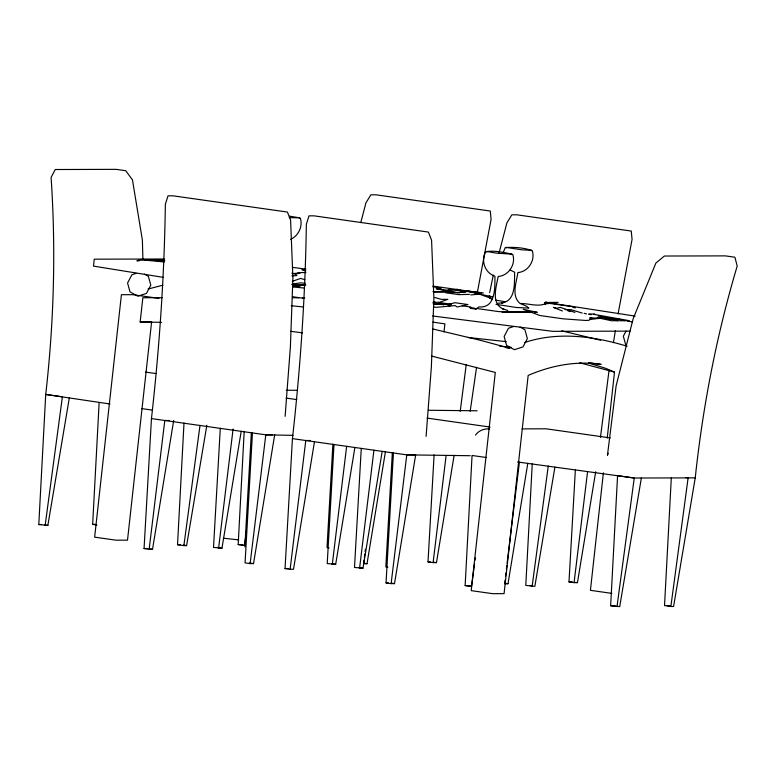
<?xml version="1.0" encoding="UTF-8"?>
<svg xmlns="http://www.w3.org/2000/svg" width="776" height="776" viewBox="0 0 776 776"><rect width="100%" height="100%" fill="white"/><g stroke="black" fill="none" stroke-linecap="round" stroke-linejoin="round"><path stroke-width="1.16" d="M69.316 397.981L47.86 525.41L38.8 524.518L45.716 394.431C53.942 322.438 55.998 249.765 51.09 177.442L55.232 169.517L116.216 169.362L125.741 170.71L132.454 179.867L142.377 240.056L142.91 259.349M96.903 524.983L92.664 524.382L99.134 402.734M206.843 425.316L186.599 545.606L183.883 545.615L177.529 544.713L183.999 423.056M245.643 537.128L244.527 545.46L238.174 544.558L244.197 431.34M474.534 563.832L471.498 586.462L465.144 585.56L472.06 455.473L486.416 457.53M532.258 463.757L525.788 585.405L534.858 586.307L554.898 467.2M641.364 478.006L619.714 606.628L610.654 605.736L617.57 475.649L634.254 478.026L695.238 477.87C702.872 406.188 716.597 335.174 737.2 266.071L734.911 257.234L725.385 255.876L664.392 256.031L655.904 263.025L633.206 318.587L616.125 385.808L607.453 455.279L608.171 453.291M671.308 477.929L664.528 605.6L670.871 606.502L673.587 606.492L695.238 477.87M173.698 420.466L152.532 549.243L149.147 549.253L144.064 548.535L151.456 418.594C159.458 347.405 164.337 275.868 165.366 204.224L168.014 195.833L173.096 195.824L287.43 212.061L290.593 220.122L292.901 277.983L290.408 346.542L285.122 416.324M220.297 428.333L213.516 547.439L221.984 548.147L241.2 431.301M244.857 546.837L251.366 432.542M252.452 432.94L245.061 562.872L250.134 563.599L253.529 563.589L274.694 434.812M314.484 441.69L293.512 569.264L290.127 569.274L285.044 568.556L292.436 438.624C300.438 367.426 305.317 295.889 306.355 224.245L308.993 215.864L314.076 215.844L428.41 232.082L431.572 240.153L433.881 298.003L431.388 366.563L426.102 436.345M332.904 444.085L327.016 547.555L329.053 547.837M333.99 444.483L327.22 563.589L335.688 564.298L354.894 447.451M361.276 448.353L354.496 567.46L362.974 568.178L382.18 451.322M392.346 452.573L385.837 566.868L387.874 567.149M292.436 438.624L406.779 454.862L415.674 454.833L394.509 583.61L391.123 583.62L386.041 582.902L393.432 452.961M454.125 455.299L436.481 562.61L433.095 562.619L428.012 561.892L434.104 454.814M595.687 471.74L577.46 582.63L574.075 582.64L568.992 581.922L575.356 470.033M161.612 322.341L140.165 321.991L142.842 297.741L162.281 297.693M443.998 331.934L444.89 323.854L432.93 322.156M600.449 437.363L609.082 370.162M603.388 472.836L590.42 590.332L611.847 593.378M607.23 438.071L614.505 372.121L605.658 368.319L588.431 363.013M149.147 549.253L164.803 420.495L169.255 420.485M218.599 548.157L233.091 429.021M250.134 563.599L265.799 434.832L272.473 434.822M290.127 569.274L305.783 440.516L310.235 440.506M332.293 564.307L346.639 446.375M359.579 568.187L373.925 450.255M364.08 560.097L363.634 563.706L367.029 563.706L385.449 451.622M364.371 557.692L364.807 554.083M365.098 551.678L365.389 549.272M391.123 583.62L406.779 454.862L470.256 455.716M433.095 562.619L446.113 455.512M504.769 582.533L505.06 580.128M505.496 576.51L505.933 572.901M506.379 569.293L506.815 565.685M507.106 563.279L519.396 462.195M574.075 582.64L587.539 471.924M460.197 411.387L466.24 364.555M45.153 525.42L62.39 396.808L45.716 394.431L110.017 403.995M183.883 545.615L200.014 425.335M245.963 534.742L246.448 531.172M475.009 560.262L475.329 557.886M532.142 586.307L548.263 466.027M617.007 606.638L634.254 478.026L517.524 461.982M670.871 606.502L688.118 477.89L685.732 477.55M470.169 411.299L476.571 367.252M477.288 292.775L491.072 219.414L490.286 211.033L375.943 194.795L370.87 194.805L365.923 202.885L360.791 222.576M613.428 342.662L615.368 330.721M618.074 313.989L632.062 239.435L631.266 231.054L516.932 214.816L511.85 214.826L506.903 222.916L499.055 253.015M504.623 583.736L508.008 583.727L527.806 463.291M489.637 292.639L493.323 275.024M503.352 252.287L505.205 247.602C514.042 246.923 524.013 247.651 532.278 250.687C535.43 260.474 528.272 271.775 517.893 272.58C516.476 282.231 511.268 295.355 519.551 303.076L527.292 306.598M626.057 331.042L623.341 336.202L625.795 345.087M292.707 286.945L293.163 286.14L300.166 286.286M475.513 435.094C478.588 430.612 484.175 428.449 489.501 428.953M299.313 218.279L300.399 218.221C302.892 226.476 298.498 235.885 290.612 239.347M531.191 250.716L531.579 250.299L521.773 249.814L505.991 247.389L506.282 247.883M511.675 254.576L512.781 254.538C516.04 264.451 508.581 275.693 498.173 276.508C496.174 287.207 490.529 304.289 504.157 309.43L502.761 308.906L507.785 310.439M545.761 302.281L545.053 302.64L546.779 302.32L544.956 302.407M590.749 317.791L590.032 318.15L591.768 317.83L589.935 317.918M505.836 347.648L509.405 348.152L511.413 347.357M148.109 289.031L162.853 285.18M524.673 342.517C557.905 331.352 594.27 336.27 627.124 346.241M135.965 273.375L131.92 274.762L127.565 283.017L130.019 291.902L137.847 296.209L146.451 293.415L150.806 285.151L148.342 276.266L144.433 274.112M513.673 326.502L508.474 328.238L504.128 336.503L506.582 345.388L514.41 349.685L523.014 346.891L527.37 338.637L524.906 329.751L520.017 327.055M292.649 273.608L299.633 273.026M292.28 281.378L300.545 278.429L304.842 279.651M593.485 314.27L629.414 320.711L611.585 320.75L597.365 317.704M149.487 260.096L151.737 259.65L163.61 261.483M156.432 260.076L158.692 259.63L164.619 260.542M447.519 304.716L454.969 302.708L467.986 304.561L457.122 307.015L455.143 305.579L436.306 307.335L433.939 307.005M497.901 303.251L502.935 302.824L501.655 303.047C516.05 300.962 514.265 283.085 514.653 272.211L510.152 270M292.222 283.967L300.428 282.881L305.308 283.23M603.078 317.879L589.886 319.489L590.604 319.12L588.877 320.304L585.637 320.459L563.201 318.829L539.873 315.522L523.208 309.255L537.254 312.369L534.024 311.593L535.605 312.272L534.402 311.709L535.227 312.738M292.581 286.092L305.531 284.889M304.425 288.051L292.6 286.926M432.901 302.33L439.536 302.291L447.8 299.342L441.224 299.332L434.773 297.499M433.881 304.502L442.116 303.726L443.319 305.026M470.731 294.909L481.062 293.988L477.482 294.017L469.868 291.107L463.214 291.087L456.841 289.254L463.476 291.96M509.395 311.913L498.764 311.613L476.61 308.47L478.957 306.908C495.738 308.363 494.894 287.954 494.933 276.169C485 273.113 480.587 260.532 485.747 251.696C494.108 250.221 503.673 252.384 512.063 254.15L496.514 253.151L486.513 251.463L486.795 251.957M465.736 292.271L445.793 292.795L458.82 294.637L469.373 294.366M470.431 292.154L476.289 291.999L483.399 293.008M475.242 294.211L481.101 294.065M286.305 390.25L297.13 390.279M428.478 410.271L477.153 410.785M164.396 259L94.245 259.184L93.479 266.11L163.474 277.401M164.231 260.115L138.894 260.173L136.838 260.814L139.214 260.814M305.909 272.56L298.682 272.58L297.577 273.317L299.982 273.307M295.006 273.608L298.547 273.598M432.911 291.65L453.397 291.592M460.624 291.572L464.232 291.563M433.862 292.086L448.024 292.048M565.083 309.663L570.874 309.653L582.175 313.058M504.138 311.7L533.083 311.622M502.082 312.34L530.658 312.272M588.858 314.047L594.639 314.028M140.165 321.991L151.601 321.962L127.506 540.164L116.08 540.193L94.653 537.157L121.415 294.696L132.841 294.676L159.041 298.391M630.112 331.129L552.696 331.333L432.601 315.977M522.073 428.876L546.207 428.808L610.353 437.936M38.8 524.518L41.506 524.508M92.664 524.382L95.38 524.372M238.717 539.883L223.381 538.205M177.529 544.713L180.245 544.703M238.174 544.558L243.004 544.849M144.064 548.535L147.45 548.525M428.012 561.892L430.273 561.892M285.044 568.556L288.439 568.546M568.992 581.922L572.378 581.913M386.041 582.902L388.301 582.892M465.144 585.56L471.032 586.006M610.654 605.736L615.484 606.027M545.179 302.465L558.09 302.368L544.898 303.979L545.615 303.61C538.117 307.18 528.592 303.319 520.483 303.552M590.158 317.976L599.276 318.063M292.688 297.722L298.692 297.829M292.979 435.355L265.799 434.832L151.456 418.594M291.815 284.54L305.812 284.831M433.047 303.746L449.45 304.667M448.402 305.647L450.74 305.695M291.931 275.916L296.946 275.548L295.394 274.103L291.844 273.162M302.291 297.887L304.706 297.974M164.725 260.232L144.491 260.105L164.405 261.949M155.375 260.076L158.983 260.338M289.254 217.629L299.701 217.852L289.7 216.164M464.096 291.689L461.798 291.485L459.499 292.93L457.248 292.707L449.168 290.525L436.141 288.672L446.472 291.078L448.77 289.632L473.147 292.135M471.022 292.31L477.938 292.94M499.715 346.183L510.278 347.153M151.436 260.086L164.328 261.279M291.262 305.695L303.261 306.986M467.656 337.424L506.156 341.644M292.649 267.4L305.86 269.097M604.475 317.433L622.313 319.741L624.418 320.721M599.906 317.762L602.283 318.073M604.659 318.373L615.368 319.76L617.473 320.74M290.777 331.323L302.572 332.855M469.412 291.786L478.52 292.988M145.442 372.121L156.005 373.547M432.843 286.092L481.576 292.969M152.474 410.135L141.833 408.613M476.59 292.62L479.064 292.979M433.076 286.858L439.061 287.712L441.146 288.73M546.983 303.038L573.289 306.772L575.375 307.791L572.998 307.451M305.463 270.116L301.903 269.611L305.802 270.843M627.668 321.225L632.44 321.904M439.478 302.562L451.457 304.26M462.234 305.793L470.625 306.986L471.546 307.849M469.431 307.451L474.214 308.13L476.299 309.158L470.343 308.305M589.217 362.712L601.119 364.4C576.364 360.656 550.95 365.506 528.165 375.438L504.07 593.65L492.644 593.679L471.216 590.633L495.301 372.431L431.514 356.038M286.053 398.078L296.772 399.591M427.033 418.099L490.131 427.062M433.435 562.173L436.481 562.61M575.433 582.34L577.46 582.63M529.562 585.55L531.676 585.851M667.234 605.59L670.406 606.046M363.973 563.269L367.029 563.706M504.963 583.29L508.008 583.727M216.911 547.429L221.984 548.147M331.624 563.725L335.688 564.298M358.9 567.596L362.974 568.178M44.688 524.964L47.86 525.41M183.417 545.159L186.599 545.606M150.505 548.962L152.532 549.243M249.465 563.007L253.529 563.589M391.463 583.183L394.509 583.61M292.416 296.694L304.367 298.42M552.182 303.29L635.137 316.113M504.885 301.67L495.98 300.205M588.858 314.27L591.176 314.716M598.121 316.055L616.668 319.615M584.153 313.358L586.53 313.873M603.127 317.433L616.163 320.226M561.717 330.857L600.595 340.247M433.056 329.043L481.382 340.548L509.405 348.152M579.74 362.799L614.505 372.121M574.89 312.418L560.34 307.374L556.693 308.285L553.395 307.393L562.387 311.001M496 304.347L516.253 307.471L528.834 308.082L528.078 307.441M492.032 299.313L489.268 297.528L490.471 298.1L478.22 293.745L492.265 296.868L489.035 296.083L490.626 296.762L489.413 296.199L490.248 297.227M568.042 310.963L570.108 311.603M434.657 301.942L435.258 302.349"/></g></svg>
